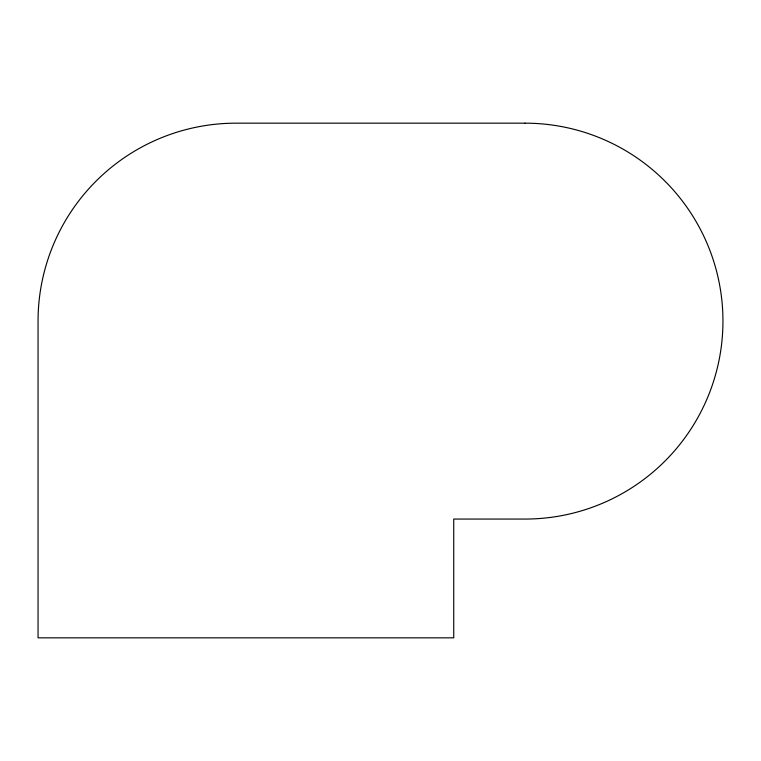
<?xml version="1.0" encoding="UTF-8"?>
<svg xmlns="http://www.w3.org/2000/svg" width="761" height="761" viewBox="0 0 761 761"><rect width="100%" height="100%" fill="white"/><g stroke="black" fill="none" stroke-linecap="round" stroke-linejoin="round"><path stroke-width="1.14" d="M525.004 123.168L235.996 123.168A197.946 197.946 0 0 0 38.05 321.113L38.05 637.832L453.737 637.832L453.737 519.059L525.004 519.059A197.946 197.946 0 0 0 722.95 321.113A197.946 197.946 0 0 0 525.004 123.168"/></g></svg>
